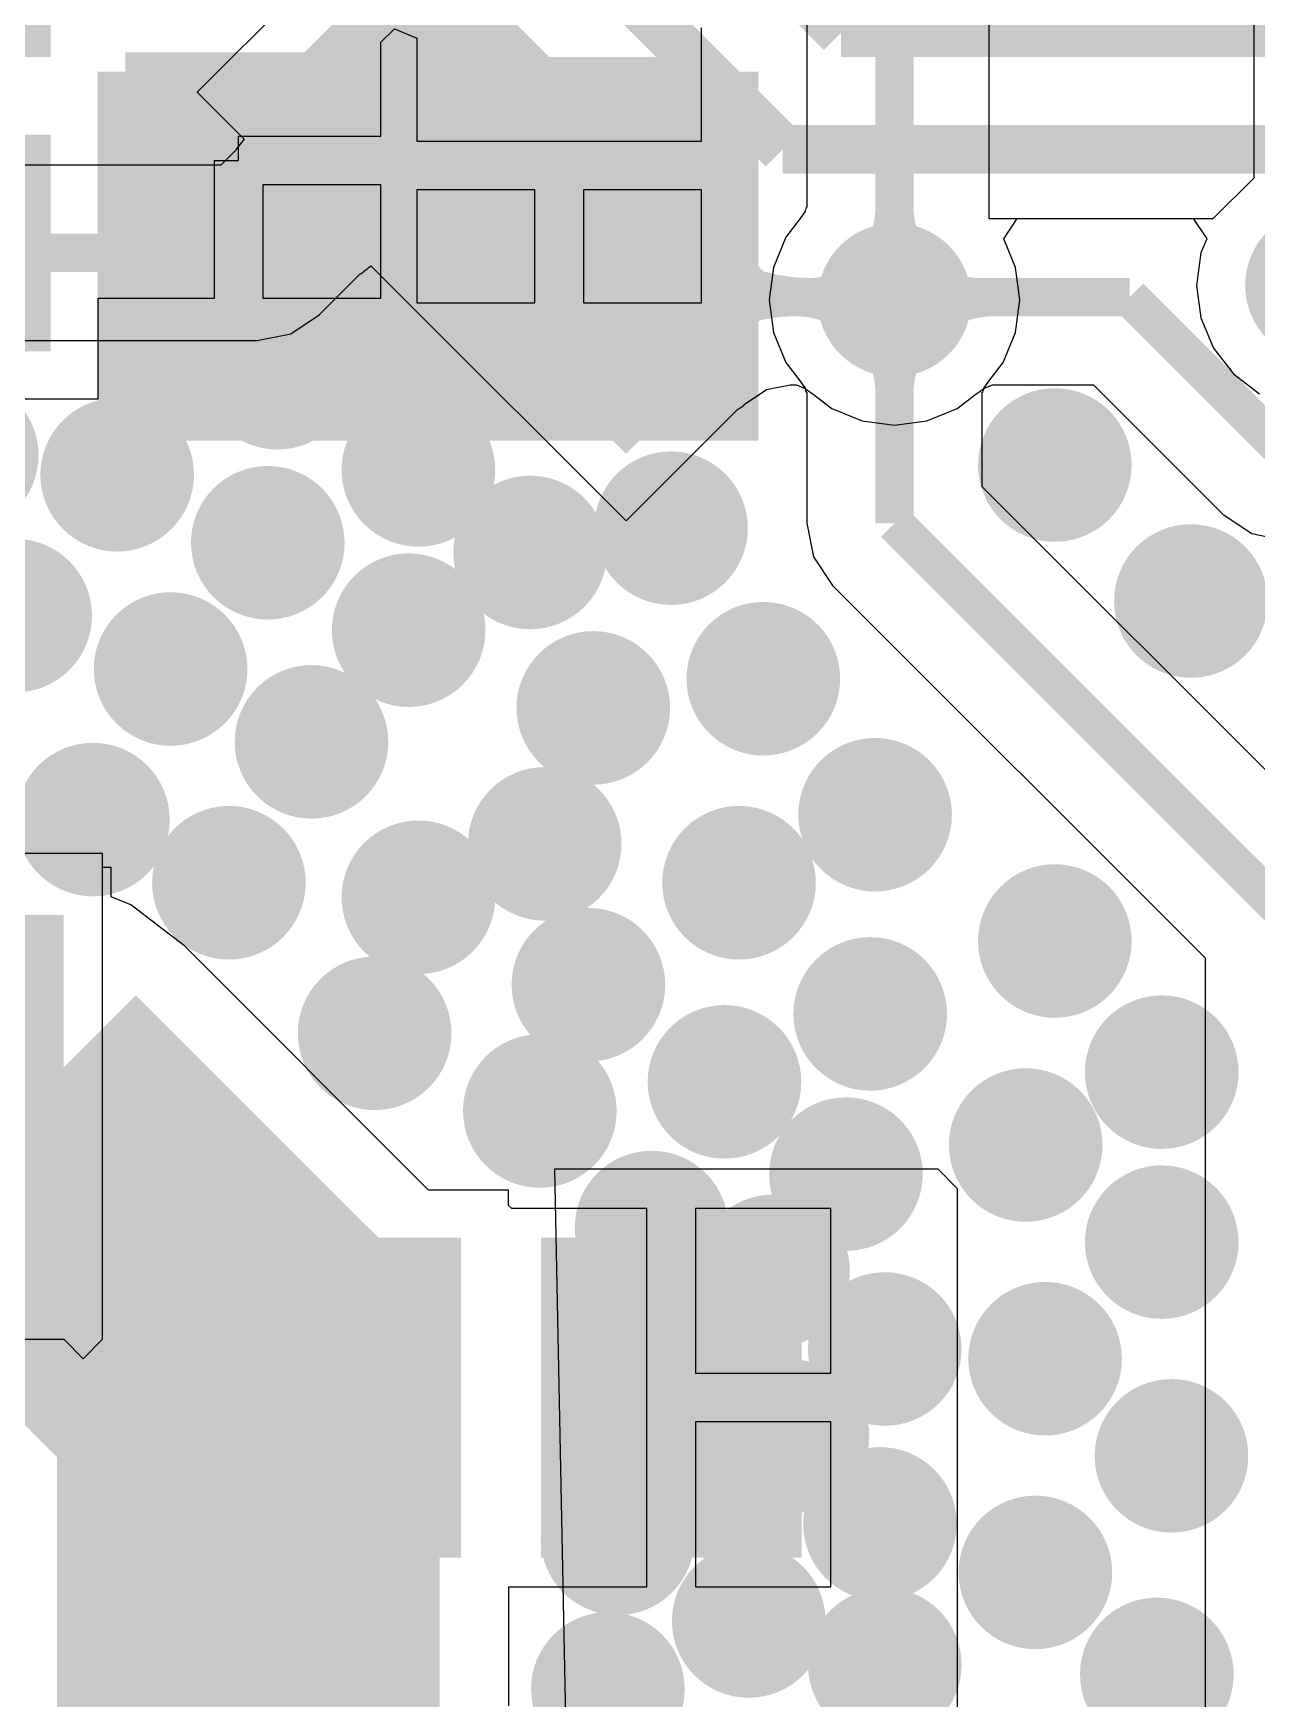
# Model space of a CAD drawing. Extents: x 56.2 to 141.8, y 48 to 96.4.
# Drawn here: x 100.07 to 106.47, y 68.22 to 76.93 of the extents above; entities that cross this region are included whole.
import ezdxf

# ---------------------------------------------------------------- set-up
doc = ezdxf.new("R2010")
doc.units = 0
doc.header["$MEASUREMENT"] = 0
for name, color, linetype in [('BOTTOMLAYER', 5, 'CONTINUOUS'), ('BOTTOMPASTE', 16, 'CONTINUOUS'), ('BOTTOMSOLDER', 6, 'CONTINUOUS'), ('MULTILAYER', 9, 'CONTINUOUS'), ('TOPLAYER', 1, 'CONTINUOUS'), ('TOPPASTE', 8, 'CONTINUOUS'), ('TOPSOLDER', 216, 'CONTINUOUS')]:
    doc.layers.add(name, color=color, linetype=linetype)

msp = doc.modelspace()

# ---------------------------------------------------------------- linework, layer by layer
at = {"layer": 'BOTTOMLAYER'}
for p, q in [((101.964134, 77.662669), (100.926666, 76.625199)), ((100.926666, 76.625199), (101.172267, 76.379598)), ((101.131721, 76.326533), (101.049803, 76.244615)), ((101.129836, 76.328425), (101.129831, 76.32842)), ((101.129831, 76.32842), (101.131721, 76.326533)), ((101.172267, 76.379598), (101.129836, 76.328425)), ((101.129836, 76.328425), (101.129836, 76.328425)), ((101.049803, 76.244615), (99.271277, 76.244615)), ((101.782476, 75.675785), (101.833652, 75.718213)), ((101.833652, 75.718213), (102.015613, 75.536252)), ((101.564283, 75.461368), (101.780584, 75.677669)), ((101.780584, 75.677669), (101.782471, 75.67578)), ((101.782471, 75.67578), (101.782476, 75.675785)), ((101.782476, 75.675785), (101.782476, 75.675785)), ((102.015613, 75.536252), (103.168196, 74.383669)), ((101.415433, 75.361909), (101.564283, 75.461368)), ((101.239851, 75.326984), (101.415433, 75.361909)), ((99.269047, 75.326984), (101.239851, 75.326984)), ((103.902325, 75.070449), (104.026317, 75.095113)), ((104.026317, 75.095113), (104.058725, 75.095113)), ((104.058725, 75.095113), (104.105553, 75.075715)), ((104.105553, 75.075715), (104.105946, 75.073744)), ((105.037654, 75.073744), (105.038047, 75.075715)), ((105.038047, 75.075715), (105.084875, 75.095113)), ((105.084875, 75.095113), (105.612024, 75.095113)), ((105.612024, 75.095113), (106.29057, 74.416567)), ((103.748497, 74.96397), (103.786074, 74.989078)), ((103.786074, 74.989075), (103.786465, 74.993033)), ((103.786074, 74.989078), (103.786074, 74.989075)), ((103.786465, 74.993033), (103.902325, 75.070449)), ((104.105946, 75.073744), (104.105946, 75.073746)), ((104.105946, 75.073746), (104.146421, 75.046703)), ((104.146421, 75.046703), (104.243998, 74.971829)), ((104.899602, 74.971829), (104.997179, 75.046703)), ((104.997179, 75.046703), (105.037654, 75.073746)), ((105.037654, 75.073746), (105.037654, 75.073744)), ((103.168196, 74.383669), (103.748497, 74.96397)), ((104.243998, 74.971829), (104.402115, 74.906332)), ((104.402115, 74.906332), (104.5718, 74.883993)), ((104.5718, 74.883993), (104.741485, 74.906332)), ((104.741485, 74.906332), (104.899602, 74.971829)), ((106.29057, 74.416567), (106.439421, 74.317108)), ((106.439421, 74.317108), (106.615001, 74.282183))]:
    msp.add_line(p, q, dxfattribs=at)
for points, const_width in [([(102.235, 78.994), (104.2924, 76.9366)], 0.254), ([(101.5492, 78.7654), (103.9876, 76.327)], 0.254), ([(104.2924, 76.9366), (117.856, 76.9366)], 0.254), ([(101.239851, 75.7858), (102.096926, 76.642874)], 0.2), ([(103.9876, 76.327), (112.1664, 76.327)], 0.254), ([(98.783976, 75.7858), (101.239851, 75.7858)], 0.2), ([(103.185872, 75.553928), (105.802072, 75.553928)], 0.2), ([(105.802072, 75.553928), (106.615001, 74.740999)], 0.2)]:
    msp.add_lwpolyline(points, dxfattribs=dict(at, const_width=const_width))
at = {"layer": 'BOTTOMLAYER', "const_width": 0.2}
for points in [[(101.714249, 76.625199, -0.198912), (101.456155, 76.002104)], [(101.456155, 76.002104, -0.198912), (102.07925, 76.260198)], [(104.127409, 75.553928, -0.198912), (103.461642, 75.829698)], [(104.430378, 75.681022, -0.198912), (104.123548, 75.553928)], [(105.020052, 75.553928, -0.198912), (104.713222, 75.681022)], [(103.461642, 75.31351, -0.198912), (104.042063, 75.553928)], [(104.054366, 75.553928, -0.198912), (104.430378, 75.398178)], [(104.713222, 75.398178, -0.198912), (105.089234, 75.553928)]]:
    msp.add_lwpolyline(points, format="xyb", dxfattribs=at)
at = {"layer": 'BOTTOMLAYER'}
for points, const_width in [([(101.664249, 76.625199, 1), (101.764249, 76.625199, 1)], 0.1), ([(102.02925, 76.260198, 1), (102.12925, 76.260198, 1)], 0.1), ([(101.406155, 76.002104, 1), (101.506155, 76.002104, 1)], 0.1), ([(101.406155, 76.002104, 1), (101.506155, 76.002104, 1)], 0.1), ([(103.411642, 75.829698, 1), (103.511642, 75.829698, 1)], 0.1), ([(104.4218, 75.5396, 1), (104.7218, 75.5396, 1)], 0.299999), ([(104.380378, 75.681022, 1), (104.480378, 75.681022, 1)], 0.1), ([(104.663222, 75.681022, 1), (104.763222, 75.681022, 1)], 0.1), ([(103.992063, 75.553928, 1), (104.092063, 75.553928, 1)], 0.1), ([(104.004367, 75.553928, 1), (104.104366, 75.553928, 1)], 0.1), ([(104.073549, 75.553928, 1), (104.173548, 75.553928, 1)], 0.1), ([(104.077409, 75.553928, 1), (104.177409, 75.553928, 1)], 0.1), ([(104.970052, 75.553928, 1), (105.070051, 75.553928, 1)], 0.1), ([(105.039234, 75.553928, 1), (105.139233, 75.553928, 1)], 0.1), ([(101.8056, 75.2602, 1), (102.1056, 75.2602, 1)], 0.299999), ([(101.196, 75.1586, 1), (101.496, 75.1586, 1)], 0.299999), ([(104.380378, 75.398178, 1), (104.480378, 75.398178, 1)], 0.1), ([(104.663222, 75.398178, 1), (104.763222, 75.398178, 1)], 0.1), ([(103.411642, 75.31351, 1), (103.511642, 75.31351, 1)], 0.1), ([(100.3578, 74.6252, 1), (100.6578, 74.6252, 1)], 0.299999), ([(101.9326, 74.6506, 1), (102.2326, 74.6506, 1)], 0.299999), ([(105.26, 74.676, 1), (105.56, 74.676, 1)], 0.299999), ([(103.2534, 74.3458, 1), (103.5534, 74.3458, 1)], 0.299999), ([(101.1452, 74.2696, 1), (101.4452, 74.2696, 1)], 0.299999), ([(102.5168, 74.2188, 1), (102.8168, 74.2188, 1)], 0.299999), ([(105.9712, 73.9648, 1), (106.2712, 73.9648, 1)], 0.299999), ([(99.8244, 73.8886, 1), (100.1244, 73.8886, 1)], 0.299999), ([(101.8818, 73.8124, 1), (102.1818, 73.8124, 1)], 0.299999), ([(100.6372, 73.6092, 1), (100.9372, 73.6092, 1)], 0.299999), ([(103.736, 73.5584, 1), (104.036, 73.5584, 1)], 0.299999), ([(102.847, 73.406, 1), (103.147, 73.406, 1)], 0.299999), ([(101.3738, 73.2282, 1), (101.6738, 73.2282, 1)], 0.299999), ([(100.2308, 72.8218, 1), (100.5308, 72.8218, 1)], 0.299999), ([(104.3202, 72.8472, 1), (104.6202, 72.8472, 1)], 0.299999), ([(102.593, 72.6948, 1), (102.893, 72.6948, 1)], 0.299999), ([(100.942, 72.4916, 1), (101.242, 72.4916, 1)], 0.299999), ([(103.609, 72.4916, 1), (103.909, 72.4916, 1)], 0.299999), ([(101.9326, 72.4154, 1), (102.2326, 72.4154, 1)], 0.299999), ([(105.26, 72.1868, 1), (105.56, 72.1868, 1)], 0.299999), ([(102.8216, 71.9582, 1), (103.1216, 71.9582, 1)], 0.299999), ([(104.2948, 71.8058, 1), (104.5948, 71.8058, 1)], 0.299999), ([(101.704, 71.7042, 1), (102.004, 71.7042, 1)], 0.299999), ([(105.8188, 71.501, 1), (106.1188, 71.501, 1)], 0.299999), ([(103.5328, 71.4502, 1), (103.8328, 71.4502, 1)], 0.299999), ([(102.5676, 71.2978, 1), (102.8676, 71.2978, 1)], 0.299999), ([(105.1076, 71.12, 1), (105.4076, 71.12, 1)], 0.299999), ([(104.1678, 70.9676, 1), (104.4678, 70.9676, 1)], 0.299999), ([(103.1518, 70.6882, 1), (103.4518, 70.6882, 1)], 0.299999), ([(105.8188, 70.612, 1), (106.1188, 70.612, 1)], 0.299999), ([(103.7868, 70.4596, 1), (104.0868, 70.4596, 1)], 0.299999), ([(104.371, 70.0532, 1), (104.671, 70.0532, 1)], 0.299999), ([(105.2092, 70.0024, 1), (105.5092, 70.0024, 1)], 0.299999), ([(103.8884, 69.596, 1), (104.1884, 69.596, 1)], 0.299999), ([(105.8696, 69.4944, 1), (106.1696, 69.4944, 1)], 0.299999), ([(104.3456, 69.1388, 1), (104.6456, 69.1388, 1)], 0.299999), ([(102.974, 69.0626, 1), (103.274, 69.0626, 1)], 0.299999), ([(105.1584, 68.8848, 1), (105.4584, 68.8848, 1)], 0.299999), ([(103.6598, 68.6308, 1), (103.9598, 68.6308, 1)], 0.299999), ([(104.371, 68.4022, 1), (104.671, 68.4022, 1)], 0.299999), ([(105.7934, 68.3514, 1), (106.0934, 68.3514, 1)], 0.299999), ([(102.9232, 68.2752, 1), (103.2232, 68.2752, 1)], 0.299999)]:
    msp.add_lwpolyline(points, format="xyb", close=True, dxfattribs=dict(at, const_width=const_width))
for points in [[(102.772213, 76.66055), (102.114601, 77.318161), (102.07925, 75.967587), (101.421639, 76.625199)], [(103.861159, 75.571604), (103.203548, 76.229215), (103.168196, 74.878641), (102.510585, 75.536252)]]:
    msp.add_solid(points, dxfattribs=at)
at = {"layer": 'BOTTOMPASTE'}
for points in [[(102.772213, 76.66055), (102.114601, 77.318161), (102.07925, 75.967587), (101.421639, 76.625199)], [(103.861159, 75.571604), (103.203548, 76.229215), (103.168196, 74.878641), (102.510585, 75.536252)]]:
    msp.add_solid(points, dxfattribs=at)
at = {"layer": 'BOTTOMSOLDER', "const_width": 0.401599}
for points in [[(106.6062, 75.6158, 1), (107.0078, 75.6158, 1)], [(104.371, 75.5396, 1), (104.7726, 75.5396, 1)], [(101.7548, 75.2602, 1), (102.1564, 75.2602, 1)], [(101.1452, 75.1586, 1), (101.5468, 75.1586, 1)], [(99.4942, 74.7268, 1), (99.8958, 74.7268, 1)], [(105.2092, 74.676, 1), (105.6108, 74.676, 1)], [(100.307, 74.6252, 1), (100.7086, 74.6252, 1)], [(101.8818, 74.6506, 1), (102.2834, 74.6506, 1)], [(103.2026, 74.3458, 1), (103.6042, 74.3458, 1)], [(101.0944, 74.2696, 1), (101.496, 74.2696, 1)], [(102.466, 74.2188, 1), (102.8676, 74.2188, 1)], [(105.9204, 73.9648, 1), (106.322, 73.9648, 1)], [(99.7736, 73.8886, 1), (100.1752, 73.8886, 1)], [(101.831, 73.8124, 1), (102.2326, 73.8124, 1)], [(100.5864, 73.6092, 1), (100.988, 73.6092, 1)], [(103.6852, 73.5584, 1), (104.0868, 73.5584, 1)], [(102.7962, 73.406, 1), (103.1978, 73.406, 1)], [(101.323, 73.2282, 1), (101.7246, 73.2282, 1)], [(104.2694, 72.8472, 1), (104.671, 72.8472, 1)], [(100.18, 72.8218, 1), (100.5816, 72.8218, 1)], [(102.5422, 72.6948, 1), (102.9438, 72.6948, 1)], [(100.8912, 72.4916, 1), (101.2928, 72.4916, 1)], [(101.8818, 72.4154, 1), (102.2834, 72.4154, 1)], [(103.5582, 72.4916, 1), (103.9598, 72.4916, 1)], [(105.2092, 72.1868, 1), (105.6108, 72.1868, 1)], [(102.7708, 71.9582, 1), (103.1724, 71.9582, 1)], [(104.244, 71.8058, 1), (104.6456, 71.8058, 1)], [(101.6532, 71.7042, 1), (102.0548, 71.7042, 1)], [(105.768, 71.501, 1), (106.1696, 71.501, 1)], [(103.482, 71.4502, 1), (103.8836, 71.4502, 1)], [(102.5168, 71.2978, 1), (102.9184, 71.2978, 1)], [(105.0568, 71.12, 1), (105.4584, 71.12, 1)], [(104.117, 70.9676, 1), (104.5186, 70.9676, 1)], [(103.101, 70.6882, 1), (103.5026, 70.6882, 1)], [(105.768, 70.612, 1), (106.1696, 70.612, 1)], [(103.736, 70.4596, 1), (104.1376, 70.4596, 1)], [(104.3202, 70.0532, 1), (104.7218, 70.0532, 1)], [(105.1584, 70.0024, 1), (105.56, 70.0024, 1)], [(103.8376, 69.596, 1), (104.2392, 69.596, 1)], [(105.8188, 69.4944, 1), (106.2204, 69.4944, 1)], [(104.2948, 69.1388, 1), (104.6964, 69.1388, 1)], [(102.9232, 69.0626, 1), (103.3248, 69.0626, 1)], [(105.1076, 68.8848, 1), (105.5092, 68.8848, 1)], [(103.609, 68.6308, 1), (104.0106, 68.6308, 1)], [(104.3202, 68.4022, 1), (104.7218, 68.4022, 1)], [(105.7426, 68.3514, 1), (106.1442, 68.3514, 1)], [(102.8724, 68.2752, 1), (103.274, 68.2752, 1)]]:
    msp.add_lwpolyline(points, format="xyb", close=True, dxfattribs=at)
at = {"layer": 'BOTTOMSOLDER'}
for points in [[(102.915895, 76.66055), (102.114601, 77.461844), (102.07925, 75.823905), (101.277956, 76.625199)], [(104.004842, 75.571604), (103.203548, 76.372898), (103.168196, 74.734958), (102.366902, 75.536252)]]:
    msp.add_solid(points, dxfattribs=at)
at = {"layer": 'MULTILAYER', "const_width": 0.299999}
for points in [[(104.4218, 75.5396, 1), (104.7218, 75.5396, 1)], [(101.8056, 75.2602, 1), (102.1056, 75.2602, 1)], [(101.196, 75.1586, 1), (101.496, 75.1586, 1)], [(100.3578, 74.6252, 1), (100.6578, 74.6252, 1)], [(101.9326, 74.6506, 1), (102.2326, 74.6506, 1)], [(105.26, 74.676, 1), (105.56, 74.676, 1)], [(103.2534, 74.3458, 1), (103.5534, 74.3458, 1)], [(101.1452, 74.2696, 1), (101.4452, 74.2696, 1)], [(102.5168, 74.2188, 1), (102.8168, 74.2188, 1)], [(105.9712, 73.9648, 1), (106.2712, 73.9648, 1)], [(99.8244, 73.8886, 1), (100.1244, 73.8886, 1)], [(101.8818, 73.8124, 1), (102.1818, 73.8124, 1)], [(100.6372, 73.6092, 1), (100.9372, 73.6092, 1)], [(103.736, 73.5584, 1), (104.036, 73.5584, 1)], [(102.847, 73.406, 1), (103.147, 73.406, 1)], [(101.3738, 73.2282, 1), (101.6738, 73.2282, 1)], [(100.2308, 72.8218, 1), (100.5308, 72.8218, 1)], [(104.3202, 72.8472, 1), (104.6202, 72.8472, 1)], [(102.593, 72.6948, 1), (102.893, 72.6948, 1)], [(100.942, 72.4916, 1), (101.242, 72.4916, 1)], [(103.609, 72.4916, 1), (103.909, 72.4916, 1)], [(101.9326, 72.4154, 1), (102.2326, 72.4154, 1)], [(105.26, 72.1868, 1), (105.56, 72.1868, 1)], [(102.8216, 71.9582, 1), (103.1216, 71.9582, 1)], [(104.2948, 71.8058, 1), (104.5948, 71.8058, 1)], [(101.704, 71.7042, 1), (102.004, 71.7042, 1)], [(105.8188, 71.501, 1), (106.1188, 71.501, 1)], [(103.5328, 71.4502, 1), (103.8328, 71.4502, 1)], [(102.5676, 71.2978, 1), (102.8676, 71.2978, 1)], [(105.1076, 71.12, 1), (105.4076, 71.12, 1)], [(104.1678, 70.9676, 1), (104.4678, 70.9676, 1)], [(103.1518, 70.6882, 1), (103.4518, 70.6882, 1)], [(105.8188, 70.612, 1), (106.1188, 70.612, 1)], [(103.7868, 70.4596, 1), (104.0868, 70.4596, 1)], [(104.371, 70.0532, 1), (104.671, 70.0532, 1)], [(105.2092, 70.0024, 1), (105.5092, 70.0024, 1)], [(103.8884, 69.596, 1), (104.1884, 69.596, 1)], [(105.8696, 69.4944, 1), (106.1696, 69.4944, 1)], [(104.3456, 69.1388, 1), (104.6456, 69.1388, 1)], [(102.974, 69.0626, 1), (103.274, 69.0626, 1)], [(105.1584, 68.8848, 1), (105.4584, 68.8848, 1)], [(103.6598, 68.6308, 1), (103.9598, 68.6308, 1)], [(104.371, 68.4022, 1), (104.671, 68.4022, 1)], [(105.7934, 68.3514, 1), (106.0934, 68.3514, 1)], [(102.9232, 68.2752, 1), (103.2232, 68.2752, 1)]]:
    msp.add_lwpolyline(points, format="xyb", close=True, dxfattribs=at)
at = {"layer": 'TOPLAYER'}
for p, q in [((105.064697, 78.597897), (105.064697, 75.964979)), ((106.4514, 76.178476), (106.4514, 78.6384)), ((104.112985, 77.924729), (104.112985, 76.024671)), ((101.886799, 76.886841), (101.957998, 76.957286)), ((101.957998, 76.957286), (102.075201, 76.908373)), ((102.075201, 76.908373), (102.075201, 76.369802)), ((103.563199, 76.369802), (103.563199, 76.961799)), ((101.886799, 76.395202), (101.886799, 76.886841)), ((101.1428, 76.268202), (101.1428, 76.395202)), ((101.1428, 76.395202), (101.886799, 76.395202)), ((102.075201, 76.369802), (103.563199, 76.369802)), ((101.0158, 75.549201), (101.0158, 76.268202)), ((101.0158, 76.268202), (101.1428, 76.268202)), ((101.886799, 76.141202), (101.2698, 76.141202)), ((101.2698, 76.141202), (101.2698, 75.549201)), ((101.886799, 75.549201), (101.886799, 76.141202)), ((106.237903, 75.964979), (106.4514, 76.178476)), ((102.6922, 76.115802), (102.075201, 76.115802)), ((102.075201, 76.115802), (102.075201, 75.523801)), ((102.6922, 75.523801), (102.6922, 76.115802)), ((103.563199, 76.115802), (102.9462, 76.115802)), ((102.9462, 76.115802), (102.9462, 75.523801)), ((103.563199, 75.523801), (103.563199, 76.115802)), ((104.078903, 75.964979), (104.004029, 75.867402)), ((104.105946, 76.005454), (104.078903, 75.964979)), ((104.107564, 76.014732), (104.104369, 76.007026)), ((104.104369, 76.007026), (104.105946, 76.005454)), ((104.11076, 76.022441), (104.107564, 76.014732)), ((104.112985, 76.024671), (104.110757, 76.022444)), ((104.110757, 76.022444), (104.11076, 76.022441)), ((105.064697, 75.964979), (106.237903, 75.964979)), ((105.142894, 75.859381), (105.213452, 75.964979)), ((105.213452, 75.964979), (106.133783, 75.964979)), ((106.133783, 75.964979), (106.204342, 75.859381)), ((104.004029, 75.867402), (103.938532, 75.709285)), ((105.205068, 75.709285), (105.142894, 75.859381)), ((106.204342, 75.859381), (106.173732, 75.785485)), ((106.173732, 75.785485), (106.151393, 75.6158)), ((103.938532, 75.709285), (103.916193, 75.5396)), ((105.227407, 75.5396), (105.205068, 75.709285)), ((106.151393, 75.6158), (106.173732, 75.446115)), ((100.407998, 75.021402), (100.407998, 75.549201)), ((100.407998, 75.549201), (101.0158, 75.549201)), ((101.2698, 75.549201), (101.886799, 75.549201)), ((102.075201, 75.523801), (102.6922, 75.523801)), ((102.9462, 75.523801), (103.563199, 75.523801)), ((103.916193, 75.5396), (103.938532, 75.369915)), ((105.205068, 75.369915), (105.227407, 75.5396)), ((106.173732, 75.446115), (106.239229, 75.287998)), ((103.938532, 75.369915), (104.004029, 75.211798)), ((105.139571, 75.211798), (105.205068, 75.369915)), ((106.239229, 75.287998), (106.343417, 75.152217)), ((104.004029, 75.211798), (104.078903, 75.114221)), ((105.064697, 75.114221), (105.139571, 75.211798)), ((104.078903, 75.114221), (104.105946, 75.073746)), ((105.037654, 75.073746), (105.064697, 75.114221)), ((106.343417, 75.152217), (106.479198, 75.048029)), ((98.752599, 75.021402), (100.407998, 75.021402)), ((104.104377, 75.072176), (104.104371, 75.072179)), ((104.104371, 75.072179), (104.104374, 75.072171)), ((104.104374, 75.072171), (104.104374, 75.072171)), ((104.104374, 75.072171), (104.104374, 75.072171)), ((104.104374, 75.072171), (104.110754, 75.056754)), ((104.105946, 75.073746), (104.104377, 75.072176)), ((104.110754, 75.056754), (104.11076, 75.056754)), ((104.11076, 75.056754), (104.112985, 75.054529)), ((104.112985, 75.054529), (104.112985, 74.3712)), ((105.030615, 74.561248), (105.030615, 75.056756)), ((105.030615, 75.056756), (105.03284, 75.056754)), ((105.03284, 75.056756), (105.032846, 75.056759)), ((105.03284, 75.056754), (105.03284, 75.056756)), ((105.03284, 75.056756), (105.03284, 75.056756)), ((105.032843, 75.056759), (105.036036, 75.064468)), ((105.032846, 75.056759), (105.032843, 75.056759)), ((105.036036, 75.064468), (105.039231, 75.072174)), ((105.039231, 75.072174), (105.037654, 75.073746)), ((106.979032, 72.612832), (105.030615, 74.561248)), ((104.112985, 74.3712), (104.14791, 74.195617)), ((104.14791, 74.195617), (104.247368, 74.046768)), ((104.247368, 74.046768), (106.195785, 72.098352)), ((100.4316, 72.644), (96.774, 72.644)), ((100.4316, 72.644), (96.774, 72.644)), ((100.4316, 70.104), (100.4316, 72.644)), ((100.4316, 72.571597), (100.4316, 72.644)), ((100.476621, 72.571597), (100.4316, 72.571597)), ((100.476621, 72.417838), (100.476621, 72.571597)), ((100.579024, 72.37542), (100.476621, 72.417838)), ((100.86103, 72.15903), (100.579024, 72.37542)), ((102.135861, 70.884199), (100.86103, 72.15903)), ((106.195785, 72.098352), (106.195785, 66.8528)), ((104.8004, 70.993), (102.7938, 70.993)), ((102.7938, 70.993), (102.8954, 66.0146)), ((104.902, 70.8914), (104.8004, 70.993)), ((102.5544, 70.884199), (102.135861, 70.884199)), ((102.5544, 70.804207), (102.5544, 70.884199)), ((104.902, 66.0146), (104.902, 70.8914)), ((102.570407, 70.788202), (102.5544, 70.804207)), ((102.644204, 70.7882), (102.570407, 70.788202)), ((102.644207, 70.7882), (102.644204, 70.788202)), ((102.644204, 70.788202), (102.644204, 70.7882)), ((103.277403, 70.7882), (102.644207, 70.7882)), ((103.277403, 69.7992), (103.277403, 70.7882)), ((104.238402, 70.7882), (103.531403, 70.7882)), ((103.531403, 70.7882), (103.531403, 69.9262)), ((104.238402, 69.9262), (104.238402, 70.7882)), ((96.6978, 70.104), (100.2284, 70.104)), ((100.2284, 70.104), (100.33, 70.0024)), ((100.33, 70.0024), (100.4316, 70.104)), ((103.531403, 69.9262), (104.238402, 69.9262)), ((103.277403, 68.8102), (103.277403, 69.7992)), ((104.238402, 69.6722), (103.531403, 69.6722)), ((103.531403, 69.6722), (103.531403, 68.8102)), ((104.238402, 68.8102), (104.238402, 69.6722)), ((102.555248, 68.187159), (102.555248, 68.810198)), ((102.555248, 68.810198), (102.555251, 68.810198)), ((102.555251, 68.810198), (102.570404, 68.810198)), ((102.570404, 68.810198), (102.645053, 68.8102)), ((102.645053, 68.8102), (102.645055, 68.810198)), ((102.645055, 68.810198), (102.645055, 68.8102)), ((102.645055, 68.8102), (103.277403, 68.8102)), ((103.531403, 68.8102), (104.238402, 68.8102))]:
    msp.add_line(p, q, dxfattribs=at)
for points, const_width in [([(104.5718, 74.3712), (104.5718, 78.4098)], 0.2), ([(101.1428, 76.268202), (102.7938, 76.268202)], 0.599999), ([(102.7938, 76.268202), (102.8192, 76.242802)], 0.599999), ([(104.5718, 74.3712), (106.6546, 72.2884)], 0.2), ([(99.8982, 71.1962), (101.1936, 69.9008)], 2.000001), ([(101.1936, 64.6416), (101.1936, 69.9008)], 2.000001)]:
    msp.add_lwpolyline(points, dxfattribs=dict(at, const_width=const_width))
for points, const_width in [([(101.151126, 76.268202, 1), (101.451126, 76.268202, 1)], 0.299999), ([(101.201926, 76.268202, 1), (101.501926, 76.268202, 1)], 0.299999), ([(101.314047, 76.268202, 1), (101.614046, 76.268202, 1)], 0.299999), ([(101.314047, 76.268202, 1), (101.614046, 76.268202, 1)], 0.299999), ([(101.314047, 76.268202, 1), (101.614046, 76.268202, 1)], 0.299999), ([(101.314047, 76.268202, 1), (101.614046, 76.268202, 1)], 0.299999), ([(102.643734, 76.268202, 1), (102.943734, 76.268202, 1)], 0.299999), ([(102.643734, 76.268202, 1), (102.943734, 76.268202, 1)], 0.299999), ([(102.643734, 76.268202, 1), (102.943734, 76.268202, 1)], 0.299999), ([(102.643734, 76.268202, 1), (102.943734, 76.268202, 1)], 0.299999), ([(102.643734, 76.268202, 1), (102.943734, 76.268202, 1)], 0.299999), ([(102.643734, 76.268202, 1), (102.943734, 76.268202, 1)], 0.299999), ([(104.5218, 76.022441, 1), (104.6218, 76.022441, 1)], 0.1), ([(104.5218, 76.022441, 1), (104.6218, 76.022441, 1)], 0.1), ([(101.2722, 75.692, 1), (101.5722, 75.692, 1)], 0.299999), ([(101.3738, 75.692, 1), (101.6738, 75.692, 1)], 0.299999), ([(101.3738, 75.692, 1), (101.6738, 75.692, 1)], 0.299999), ([(101.3738, 75.692, 1), (101.6738, 75.692, 1)], 0.299999), ([(101.3738, 75.692, 1), (101.6738, 75.692, 1)], 0.299999), ([(101.3738, 75.692, 1), (101.6738, 75.692, 1)], 0.299999), ([(102.5422, 75.692, 1), (102.8422, 75.692, 1)], 0.299999), ([(102.593, 75.692, 1), (102.893, 75.692, 1)], 0.299999), ([(102.6438, 75.7174, 1), (102.9438, 75.7174, 1)], 0.299999), ([(102.6438, 75.7174, 1), (102.9438, 75.7174, 1)], 0.299999), ([(102.6438, 75.7174, 1), (102.9438, 75.7174, 1)], 0.299999), ([(102.6438, 75.7174, 1), (102.9438, 75.7174, 1)], 0.299999), ([(104.4218, 75.5396, 1), (104.7218, 75.5396, 1)], 0.299999), ([(104.380378, 75.681022, 1), (104.480378, 75.681022, 1)], 0.1), ([(104.663222, 75.681022, 1), (104.763222, 75.681022, 1)], 0.1), ([(101.8056, 75.2602, 1), (102.1056, 75.2602, 1)], 0.299999), ([(101.196, 75.1586, 1), (101.496, 75.1586, 1)], 0.299999), ([(104.380378, 75.398178, 1), (104.480378, 75.398178, 1)], 0.1), ([(104.663222, 75.398178, 1), (104.763222, 75.398178, 1)], 0.1), ([(104.5218, 75.056759, 1), (104.6218, 75.056759, 1)], 0.1), ([(104.5218, 75.056759, 1), (104.6218, 75.056759, 1)], 0.1), ([(100.3578, 74.6252, 1), (100.6578, 74.6252, 1)], 0.299999), ([(101.9326, 74.6506, 1), (102.2326, 74.6506, 1)], 0.299999), ([(105.26, 74.676, 1), (105.56, 74.676, 1)], 0.299999), ([(103.2534, 74.3458, 1), (103.5534, 74.3458, 1)], 0.299999), ([(101.1452, 74.2696, 1), (101.4452, 74.2696, 1)], 0.299999), ([(102.5168, 74.2188, 1), (102.8168, 74.2188, 1)], 0.299999), ([(105.9712, 73.9648, 1), (106.2712, 73.9648, 1)], 0.299999), ([(99.8244, 73.8886, 1), (100.1244, 73.8886, 1)], 0.299999), ([(101.8818, 73.8124, 1), (102.1818, 73.8124, 1)], 0.299999), ([(100.6372, 73.6092, 1), (100.9372, 73.6092, 1)], 0.299999), ([(103.736, 73.5584, 1), (104.036, 73.5584, 1)], 0.299999), ([(102.847, 73.406, 1), (103.147, 73.406, 1)], 0.299999), ([(101.3738, 73.2282, 1), (101.6738, 73.2282, 1)], 0.299999), ([(100.2308, 72.8218, 1), (100.5308, 72.8218, 1)], 0.299999), ([(104.3202, 72.8472, 1), (104.6202, 72.8472, 1)], 0.299999), ([(102.593, 72.6948, 1), (102.893, 72.6948, 1)], 0.299999), ([(100.942, 72.4916, 1), (101.242, 72.4916, 1)], 0.299999), ([(103.609, 72.4916, 1), (103.909, 72.4916, 1)], 0.299999), ([(101.9326, 72.4154, 1), (102.2326, 72.4154, 1)], 0.299999), ([(105.26, 72.1868, 1), (105.56, 72.1868, 1)], 0.299999), ([(102.8216, 71.9582, 1), (103.1216, 71.9582, 1)], 0.299999), ([(104.2948, 71.8058, 1), (104.5948, 71.8058, 1)], 0.299999), ([(101.704, 71.7042, 1), (102.004, 71.7042, 1)], 0.299999), ([(105.8188, 71.501, 1), (106.1188, 71.501, 1)], 0.299999), ([(103.5328, 71.4502, 1), (103.8328, 71.4502, 1)], 0.299999), ([(102.5676, 71.2978, 1), (102.8676, 71.2978, 1)], 0.299999), ([(105.1076, 71.12, 1), (105.4076, 71.12, 1)], 0.299999), ([(104.1678, 70.9676, 1), (104.4678, 70.9676, 1)], 0.299999), ([(103.1518, 70.6882, 1), (103.4518, 70.6882, 1)], 0.299999), ([(105.8188, 70.612, 1), (106.1188, 70.612, 1)], 0.299999), ([(103.7868, 70.4596, 1), (104.0868, 70.4596, 1)], 0.299999), ([(104.371, 70.0532, 1), (104.671, 70.0532, 1)], 0.299999), ([(105.2092, 70.0024, 1), (105.5092, 70.0024, 1)], 0.299999), ([(103.8884, 69.596, 1), (104.1884, 69.596, 1)], 0.299999), ([(105.8696, 69.4944, 1), (106.1696, 69.4944, 1)], 0.299999), ([(104.3456, 69.1388, 1), (104.6456, 69.1388, 1)], 0.299999), ([(102.974, 69.0626, 1), (103.274, 69.0626, 1)], 0.299999), ([(105.1584, 68.8848, 1), (105.4584, 68.8848, 1)], 0.299999), ([(103.6598, 68.6308, 1), (103.9598, 68.6308, 1)], 0.299999), ([(104.371, 68.4022, 1), (104.671, 68.4022, 1)], 0.299999), ([(105.7934, 68.3514, 1), (106.0934, 68.3514, 1)], 0.299999), ([(102.9232, 68.2752, 1), (103.2232, 68.2752, 1)], 0.299999)]:
    msp.add_lwpolyline(points, format="xyb", close=True, dxfattribs=dict(at, const_width=const_width))
for points, const_width in [([(101.301126, 76.268202, -0.198912), (102.6922, 75.692)], 0.599999), ([(101.351926, 76.268202, -0.198912), (102.743, 75.692)], 0.599999), ([(101.4222, 75.692, -0.201526), (102.793734, 76.268202)], 0.599999), ([(101.464046, 76.268202, -0.198912), (102.7938, 75.7174)], 0.599999), ([(101.464046, 76.268202, -0.198912), (102.7938, 75.7174)], 0.599999), ([(101.464046, 76.268202, -0.198912), (102.7938, 75.7174)], 0.599999), ([(101.464046, 76.268202, -0.198912), (102.7938, 75.7174)], 0.599999), ([(101.5238, 75.692, -0.216253), (102.793734, 76.268202)], 0.599999), ([(101.5238, 75.692, -0.216253), (102.793734, 76.268202)], 0.599999), ([(101.5238, 75.692, -0.216253), (102.793734, 76.268202)], 0.599999), ([(101.5238, 75.692, -0.216253), (102.793734, 76.268202)], 0.599999), ([(101.5238, 75.692, -0.216253), (102.793734, 76.268202)], 0.599999), ([(104.5718, 76.022441, -0.198912), (104.430378, 75.681022)], 0.2), ([(104.713222, 75.681022, -0.198912), (104.5718, 76.022441)], 0.2), ([(104.430378, 75.398178, -0.198912), (104.5718, 75.056759)], 0.2), ([(104.5718, 75.056759, -0.198912), (104.713222, 75.398178)], 0.2)]:
    msp.add_lwpolyline(points, format="xyb", dxfattribs=dict(at, const_width=const_width))
for points in [[(100.4062, 74.803), (103.8606, 74.803), (100.4062, 76.7334), (103.8606, 76.7334)], [(101.632799, 75.803201), (101.632799, 76.733202), (100.652801, 75.803201), (100.652801, 76.733202)], [(103.309199, 75.777801), (103.309199, 76.707802), (102.329201, 75.777801), (102.329201, 76.707802)], [(100.126622, 72.221598), (99.026599, 72.221598), (100.126622, 70.221602), (99.026599, 70.221602)], [(101.044403, 69.0642), (102.204401, 69.0642), (101.044403, 70.5342), (102.204401, 70.5342)], [(102.824404, 69.0642), (103.984402, 69.0642), (102.824404, 70.5342), (103.984402, 70.5342)]]:
    msp.add_solid(points, dxfattribs=at)
at = {"layer": 'TOPPASTE'}
for points in [[(101.632799, 75.803201), (101.632799, 76.733202), (100.652801, 75.803201), (100.652801, 76.733202)], [(103.309199, 75.777801), (103.309199, 76.707802), (102.329201, 75.777801), (102.329201, 76.707802)], [(100.126622, 72.221598), (99.026599, 72.221598), (100.126622, 70.221602), (99.026599, 70.221602)], [(101.044403, 69.0642), (102.204401, 69.0642), (101.044403, 70.5342), (102.204401, 70.5342)], [(102.824404, 69.0642), (103.984402, 69.0642), (102.824404, 70.5342), (103.984402, 70.5342)]]:
    msp.add_solid(points, dxfattribs=at)
at = {"layer": 'TOPSOLDER', "const_width": 0.401599}
for points in [[(106.6062, 75.6158, 1), (107.0078, 75.6158, 1)], [(104.371, 75.5396, 1), (104.7726, 75.5396, 1)], [(101.7548, 75.2602, 1), (102.1564, 75.2602, 1)], [(101.1452, 75.1586, 1), (101.5468, 75.1586, 1)], [(99.4942, 74.7268, 1), (99.8958, 74.7268, 1)], [(105.2092, 74.676, 1), (105.6108, 74.676, 1)], [(100.307, 74.6252, 1), (100.7086, 74.6252, 1)], [(101.8818, 74.6506, 1), (102.2834, 74.6506, 1)], [(103.2026, 74.3458, 1), (103.6042, 74.3458, 1)], [(101.0944, 74.2696, 1), (101.496, 74.2696, 1)], [(102.466, 74.2188, 1), (102.8676, 74.2188, 1)], [(105.9204, 73.9648, 1), (106.322, 73.9648, 1)], [(99.7736, 73.8886, 1), (100.1752, 73.8886, 1)], [(101.831, 73.8124, 1), (102.2326, 73.8124, 1)], [(100.5864, 73.6092, 1), (100.988, 73.6092, 1)], [(103.6852, 73.5584, 1), (104.0868, 73.5584, 1)], [(102.7962, 73.406, 1), (103.1978, 73.406, 1)], [(101.323, 73.2282, 1), (101.7246, 73.2282, 1)], [(104.2694, 72.8472, 1), (104.671, 72.8472, 1)], [(100.18, 72.8218, 1), (100.5816, 72.8218, 1)], [(102.5422, 72.6948, 1), (102.9438, 72.6948, 1)], [(100.8912, 72.4916, 1), (101.2928, 72.4916, 1)], [(101.8818, 72.4154, 1), (102.2834, 72.4154, 1)], [(103.5582, 72.4916, 1), (103.9598, 72.4916, 1)], [(105.2092, 72.1868, 1), (105.6108, 72.1868, 1)], [(102.7708, 71.9582, 1), (103.1724, 71.9582, 1)], [(104.244, 71.8058, 1), (104.6456, 71.8058, 1)], [(101.6532, 71.7042, 1), (102.0548, 71.7042, 1)], [(105.768, 71.501, 1), (106.1696, 71.501, 1)], [(103.482, 71.4502, 1), (103.8836, 71.4502, 1)], [(102.5168, 71.2978, 1), (102.9184, 71.2978, 1)], [(105.0568, 71.12, 1), (105.4584, 71.12, 1)], [(104.117, 70.9676, 1), (104.5186, 70.9676, 1)], [(103.101, 70.6882, 1), (103.5026, 70.6882, 1)], [(105.768, 70.612, 1), (106.1696, 70.612, 1)], [(103.736, 70.4596, 1), (104.1376, 70.4596, 1)], [(104.3202, 70.0532, 1), (104.7218, 70.0532, 1)], [(105.1584, 70.0024, 1), (105.56, 70.0024, 1)], [(103.8376, 69.596, 1), (104.2392, 69.596, 1)], [(105.8188, 69.4944, 1), (106.2204, 69.4944, 1)], [(104.2948, 69.1388, 1), (104.6964, 69.1388, 1)], [(102.9232, 69.0626, 1), (103.3248, 69.0626, 1)], [(105.1076, 68.8848, 1), (105.5092, 68.8848, 1)], [(103.609, 68.6308, 1), (104.0106, 68.6308, 1)], [(104.3202, 68.4022, 1), (104.7218, 68.4022, 1)], [(105.7426, 68.3514, 1), (106.1442, 68.3514, 1)], [(102.8724, 68.2752, 1), (103.274, 68.2752, 1)]]:
    msp.add_lwpolyline(points, format="xyb", close=True, dxfattribs=at)
at = {"layer": 'TOPSOLDER'}
for points in [[(100.159599, 76.809803), (100.159599, 77.943004), (98.976401, 76.809803), (98.976401, 77.943004)], [(101.734399, 75.701601), (101.734399, 76.834802), (100.551201, 75.701601), (100.551201, 76.834802)], [(103.410799, 75.676201), (103.410799, 76.809402), (102.227601, 75.676201), (102.227601, 76.809402)], [(100.159599, 75.269801), (100.159599, 76.403002), (98.976401, 75.269801), (98.976401, 76.403002)], [(100.228222, 72.323198), (98.924999, 72.323198), (100.228222, 70.120002), (98.924999, 70.120002)], [(100.942803, 68.9626), (102.306001, 68.9626), (100.942803, 70.6358), (102.306001, 70.6358)], [(102.722804, 68.9626), (104.086002, 68.9626), (102.722804, 70.6358), (104.086002, 70.6358)]]:
    msp.add_solid(points, dxfattribs=at)

doc.saveas('drawing.dxf')
